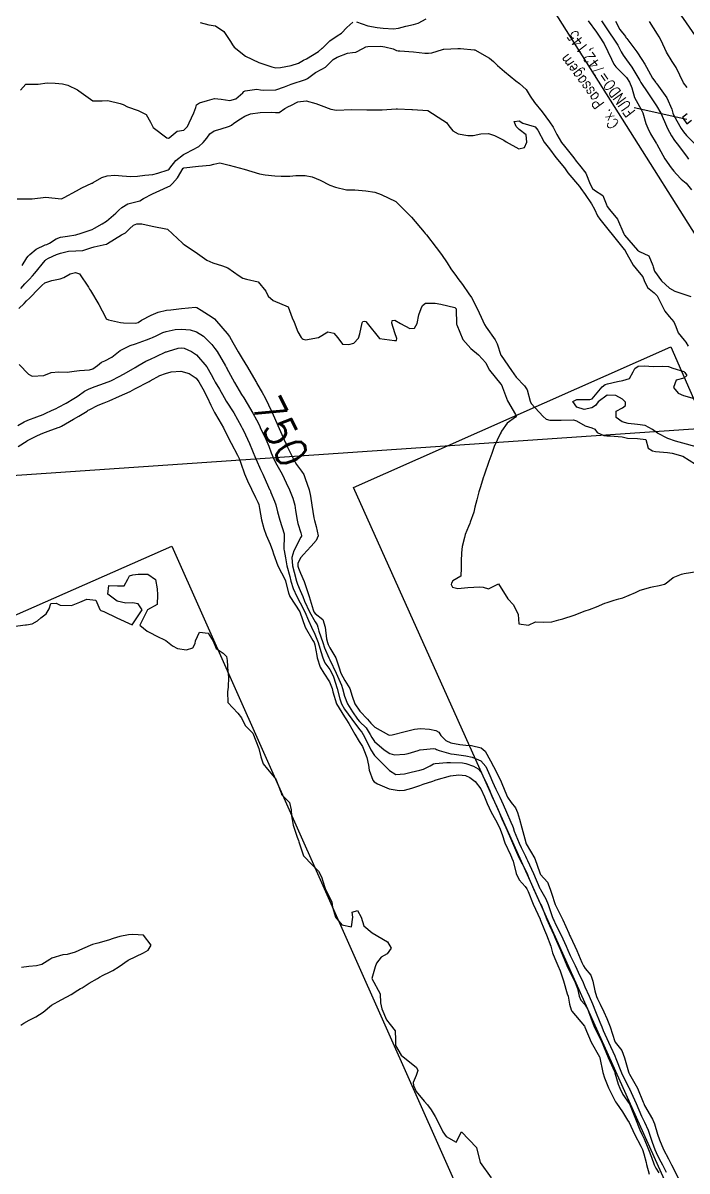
# Model space of a CAD drawing. Header units: metres. Extents: x 307586 to 320046, y 7427249 to 7434250.
# Drawn here: x 317760.3 to 317847.4, y 7431283.3 to 7431434 of the extents above; entities that cross this region are included whole.
import ezdxf
from ezdxf.enums import TextEntityAlignment as Align

# ---------------------------------------------------------------- set-up
doc = ezdxf.new("R2010")
doc.units = ezdxf.units.M
doc.header["$MEASUREMENT"] = 0
doc.linetypes.add('CONTINUO', pattern=[0])
for name, color, linetype in [('BUEIRO', 151, 'Continuous'), ('Cotas', 45, 'Continuous'), ('Curvas de Nivel 1m', 11, 'Continuous'), ('Curvas de Nivel 5m', 15, 'Continuous'), ('Divisa', 42, 'FENCELINE2'), ('Edificações', 30, 'Continuous'), ('Linha Férrea', 20, 'Continuous'), ('TEXTO', 45, 'Continuous')]:
    doc.layers.add(name, color=color, linetype=linetype)
doc.styles.add('ROMANS', font='romans', dxfattribs={"height": 0.2})
doc.styles.add('Style-STANDARD', font='STANDARD.shx')
doc.linetypes.add('FENCELINE2', pattern='A,0.25,-0.1,[132,ltypeshp.shx,S=0.1,R=0,X=-0.1,Y=0],-0.1,1', length=1.45)

msp = doc.modelspace()

# ---------------------------------------------------------------- linework, layer by layer
at = {"layer": 'BUEIRO', "linetype": 'CONTINUO'}
msp.add_polyline3d([(317847.44, 7431422.02, 742.87), (317846.81, 7431421.55, 742.88), (317847.4, 7431420.71, 742.86), (317848.03, 7431421.2, 742.89)], dxfattribs=at)
at = {"layer": 'Curvas de Nivel 1m', "flags": 128}
for points, elevation in [([(317836.18, 7431434.22), (317837.52, 7431432.28), (317837.57, 7431432.21), (317838.36, 7431431.04), (317838.79, 7431430.19), (317839.04, 7431429.73), (317839.49, 7431429.14), (317840.18, 7431428.17), (317841.22, 7431426.4), (317841.35, 7431426.16), (317841.45, 7431426), (317842.2, 7431424.91), (317842.7, 7431424.14), (317843.42, 7431423.09), (317844, 7431422.12), (317844.48, 7431421.03), (317844.85, 7431420.12), (317845.37, 7431419.14), (317845.79, 7431418.53), (317846.12, 7431418.1), (317847.34, 7431416.46), (317847.61, 7431416.08)], 744), ([(317838.02, 7431434.2), (317838.61, 7431433.12), (317839.34, 7431432.18), (317839.41, 7431432.07), (317839.52, 7431431.92), (317840.84, 7431430.17), (317841.49, 7431429.15), (317841.9, 7431428.57), (317842.12, 7431428.15), (317842.88, 7431426.72), (317843.33, 7431426.13), (317843.38, 7431426.06), (317843.45, 7431425.95), (317844.76, 7431424.12), (317845.42, 7431422.63), (317845.58, 7431422.11), (317845.7, 7431421.81), (317846.64, 7431420.09), (317846.94, 7431419.65), (317847.37, 7431419.18), (317848.48, 7431418.07)], 743), ([(317847.45, 7431425.48), (317846.94, 7431426.1), (317846.48, 7431427.09), (317846, 7431428.1), (317845.49, 7431428.9), (317844.71, 7431430.12), (317844.01, 7431431.64), (317843.77, 7431432.13), (317843.53, 7431432.51), (317842.5, 7431434.15)], 743), ([(317759.93, 7431425.14), (317760.63, 7431425.93), (317761.44, 7431425.92), (317762.26, 7431425.92), (317763.44, 7431426.08), (317764.47, 7431426.05), (317765.44, 7431425.95), (317766.17, 7431425.79), (317767.43, 7431425.17), (317767.6, 7431425.04), (317769.41, 7431423.76), (317770.67, 7431423.76), (317771.41, 7431423.79), (317773, 7431423.39), (317773.41, 7431423.25), (317774, 7431422.96), (317775.4, 7431422.46), (317776.42, 7431421.96), (317777, 7431420.93), (317777.37, 7431420.24), (317779.14, 7431418.9), (317779.35, 7431418.84), (317779.4, 7431418.86), (317779.45, 7431418.9), (317780.5, 7431419.76), (317781.37, 7431419.87), (317781.87, 7431420.38), (317782.09, 7431420.87), (317782.69, 7431422.16), (317782.93, 7431422.86), (317783.05, 7431423.22), (317783.41, 7431423.47), (317784.46, 7431423.8), (317785.42, 7431424.03), (317786.28, 7431423.96), (317787.42, 7431423.78), (317788.22, 7431423.99), (317789.12, 7431424.78), (317789.26, 7431424.96), (317789.44, 7431425.07), (317790.95, 7431425.26), (317791.44, 7431425.2), (317791.8, 7431425.12), (317793.44, 7431425.18), (317794.57, 7431425.59), (317795.45, 7431425.92), (317797.33, 7431426.56), (317797.45, 7431426.59), (317797.52, 7431426.61), (317797.61, 7431426.68), (317798.66, 7431427.47), (317799.47, 7431427.91), (317799.96, 7431428.17), (317800.45, 7431428.65), (317800.96, 7431429.17), (317801.49, 7431429.49), (317802.86, 7431429.98), (317803.5, 7431430.08), (317803.96, 7431430.14), (317804.87, 7431430.6), (317805.28, 7431430.81), (317805.51, 7431430.86), (317807.17, 7431430.91), (317807.51, 7431430.89), (317807.77, 7431430.83), (317808.83, 7431430.55), (317809.31, 7431430.36), (317809.5, 7431430.31), (317809.74, 7431430.3), (317811.5, 7431430.15), (317812.99, 7431429.99), (317813.5, 7431429.99), (317813.93, 7431430.06), (317815.31, 7431430.47), (317815.45, 7431430.52), (317815.5, 7431430.52), (317817.33, 7431430.62), (317817.5, 7431430.62), (317817.67, 7431430.61), (317819.5, 7431430.45), (317819.58, 7431430.42), (317821.49, 7431429.34), (317822.02, 7431428.92), (317822.54, 7431428.38), (317823.47, 7431427.57), (317824.97, 7431426.35), (317825.45, 7431426), (317826.31, 7431425.21), (317826.84, 7431424.33), (317827.42, 7431423.51), (317828.42, 7431422.31), (317829.39, 7431420.98), (317829.84, 7431420.3), (317830.35, 7431419.31), (317830.96, 7431418.28), (317831.36, 7431417.77), (317832.57, 7431416.26), (317832.89, 7431415.82), (317833.32, 7431415.29), (317834.12, 7431414.24), (317834.72, 7431412.8), (317835.01, 7431412.23), (317835.28, 7431412), (317836.39, 7431411.33), (317836.82, 7431410.21), (317836.93, 7431409.87), (317837.26, 7431409.48), (317838.3, 7431408.19), (317839.12, 7431406.27), (317839.17, 7431406.18), (317839.21, 7431406.12), (317840.94, 7431404.16), (317841.19, 7431403.97), (317842.43, 7431403.39), (317842.93, 7431402.13), (317842.97, 7431401.94), (317843.16, 7431401.37), (317844.09, 7431400.12), (317845.13, 7431399.16), (317845.8, 7431398.77), (317847.13, 7431398.34), (317847.91, 7431398.07)], 746), ([(317759.52, 7431410.88), (317761.26, 7431410.88), (317761.49, 7431410.88), (317763.26, 7431411.09), (317765.26, 7431410.88), (317765.42, 7431410.91), (317765.67, 7431411.06), (317767.27, 7431411.94), (317768, 7431412.31), (317769.28, 7431412.92), (317769.35, 7431412.95), (317769.46, 7431413.02), (317770.63, 7431413.67), (317771.3, 7431413.88), (317772.32, 7431413.97), (317773.3, 7431413.9), (317774.44, 7431413.82), (317775.3, 7431413.86), (317776.27, 7431413.97), (317777.3, 7431414.09), (317777.96, 7431414.26), (317779.31, 7431414.69), (317779.43, 7431414.78), (317779.52, 7431414.9), (317780.31, 7431415.91), (317781.33, 7431416.7), (317781.66, 7431416.88), (317783.34, 7431417.76), (317783.93, 7431418.26), (317784.39, 7431418.84), (317784.79, 7431419.4), (317785.37, 7431419.79), (317786.16, 7431420.03), (317787.38, 7431420.41), (317787.62, 7431420.56), (317787.94, 7431420.79), (317788.82, 7431421.36), (317789.39, 7431421.74), (317790.13, 7431422.04), (317791.4, 7431422.22), (317792.93, 7431422.27), (317793.4, 7431422.2), (317793.91, 7431422.22), (317794.64, 7431422.72), (317795.13, 7431422.99), (317795.41, 7431423.14), (317796.33, 7431423.61), (317797.42, 7431423.73), (317798.69, 7431423.39), (317799.41, 7431423.13), (317800.66, 7431422.65), (317801.4, 7431422.51), (317803.4, 7431422.61), (317805.4, 7431422.54), (317807.4, 7431422.56), (317809.25, 7431422.69), (317809.41, 7431422.7), (317811.3, 7431422.62), (317811.4, 7431422.62), (317813.4, 7431422.49), (317815.39, 7431421.18), (317815.83, 7431420.91), (317816.16, 7431420.46), (317816.7, 7431419.78), (317817.37, 7431419.41), (317818.63, 7431419.17), (317819.37, 7431419.19), (317820.37, 7431419.41), (317821.37, 7431419.46), (317822.17, 7431419.18), (317823.36, 7431418.56), (317823.68, 7431418.37), (317825.35, 7431417.43), (317826.08, 7431417.61), (317826.39, 7431418.33), (317826.29, 7431419.26), (317825.38, 7431419.97), (317825, 7431420.35), (317824.74, 7431421.01), (317825.39, 7431421.1), (317825.85, 7431420.8), (317827.38, 7431420.39), (317827.47, 7431420.32), (317827.82, 7431419.87), (317828.67, 7431418.31), (317829.35, 7431417.42), (317830.21, 7431416.29), (317831.32, 7431414.95), (317831.59, 7431414.55), (317831.78, 7431414.27), (317833.29, 7431412.5), (317833.49, 7431412.25), (317834.07, 7431411.44), (317834.87, 7431410.23), (317835.26, 7431409.52), (317835.68, 7431408.65), (317835.96, 7431408.22), (317837.22, 7431406.66), (317837.58, 7431406.2), (317839.19, 7431404.24), (317839.24, 7431404.18), (317839.31, 7431404.06), (317840.37, 7431402.17), (317841.15, 7431401.2), (317841.62, 7431400.62), (317841.79, 7431400.15), (317842.23, 7431399.24), (317843.13, 7431398.52), (317843.52, 7431398.13), (317843.96, 7431397.28), (317844.52, 7431396.12), (317845.09, 7431395.42), (317845.71, 7431394.73), (317845.96, 7431394.1), (317846.27, 7431393.29), (317847.06, 7431392.32), (317847.25, 7431392.08), (317847.56, 7431391.56)], 747), ([(317760.14, 7431402.14), (317760.79, 7431403.12), (317760.95, 7431403.34), (317761.17, 7431403.58), (317762.01, 7431404.28), (317763.19, 7431404.82), (317763.39, 7431404.89), (317763.75, 7431405.08), (317764.63, 7431405.64), (317765.2, 7431405.85), (317766.11, 7431405.97), (317767.2, 7431406.15), (317767.88, 7431406.36), (317769.21, 7431406.81), (317769.36, 7431406.87), (317769.65, 7431407.02), (317770.64, 7431407.58), (317771.22, 7431407.96), (317772.47, 7431408.98), (317772.85, 7431409.37), (317773.24, 7431409.76), (317774.01, 7431410.2), (317775.26, 7431410.52), (317775.58, 7431410.63), (317776.1, 7431410.94), (317777.27, 7431411.53), (317778.23, 7431411.96), (317779.28, 7431412.43), (317779.58, 7431412.6), (317779.9, 7431412.89), (317780.55, 7431413.64), (317781.28, 7431414.88), (317781.29, 7431414.9), (317781.31, 7431414.91), (317781.36, 7431414.93), (317783.32, 7431415.17), (317784.84, 7431415.31), (317785.32, 7431415.43), (317786.09, 7431415.59), (317787.32, 7431415.31), (317789.31, 7431414.78), (317791.3, 7431414.14), (317792.03, 7431414.03), (317793.3, 7431413.91), (317794.17, 7431413.85), (317795.3, 7431413.86), (317796.06, 7431413.94), (317797.3, 7431413.95), (317798.21, 7431413.76), (317799.29, 7431413.31), (317800.56, 7431412.65), (317801.28, 7431412.4), (317802.73, 7431412.07), (317803.28, 7431412.04), (317803.83, 7431412.05), (317805.28, 7431411.92), (317806.43, 7431411.73), (317807.27, 7431411.46), (317809.21, 7431410.54), (317809.26, 7431410.5), (317811.21, 7431408.52), (317811.24, 7431408.49), (317812.92, 7431406.49), (317813.06, 7431406.34), (317813.21, 7431406.17), (317814.5, 7431404.48), (317815.18, 7431403.57), (317815.95, 7431402.46), (317816.41, 7431401.7), (317817.15, 7431400.68), (317817.33, 7431400.44), (317817.95, 7431399.62), (317818.8, 7431398.42), (317819.12, 7431397.92), (317819.92, 7431396.41), (317820.62, 7431394.86), (317820.85, 7431394.4), (317821.07, 7431394.04), (317822.24, 7431392.38), (317822.52, 7431391.86), (317822.98, 7431390.37), (317822.99, 7431390.34), (317823.02, 7431390.3), (317824.4, 7431388.36), (317824.99, 7431387.48), (317826.07, 7431386.33), (317826.44, 7431385.8), (317826.82, 7431384.32), (317826.95, 7431384), (317828.52, 7431382.3), (317828.92, 7431381.95), (317829.4, 7431381.82), (317830.92, 7431381.81), (317832.53, 7431381.87), (317832.92, 7431381.76), (317834.06, 7431381.09), (317834.91, 7431380.81), (317835.32, 7431380.64), (317835.61, 7431380.22), (317836.5, 7431379.81), (317836.9, 7431379.76), (317837.33, 7431379.76), (317838.9, 7431379.62), (317839.59, 7431379.48), (317840.9, 7431379.41), (317842.02, 7431379.27), (317842.3, 7431378.14), (317842.88, 7431377.8), (317843.27, 7431377.73), (317844.88, 7431377.59), (317845.48, 7431377.5), (317846.87, 7431377.11), (317848.53, 7431376.06)], 748), ([(317759.96, 7431399.13), (317760.51, 7431399.73), (317761.13, 7431400.35), (317761.51, 7431400.75), (317761.8, 7431401.11), (317763.16, 7431402.78), (317763.32, 7431402.93), (317763.62, 7431403.09), (317764.67, 7431403.57), (317765.17, 7431403.75), (317766.23, 7431404), (317767.18, 7431404.06), (317768.1, 7431404.11), (317769.18, 7431404.45), (317769.61, 7431404.59), (317771.19, 7431404.91), (317771.26, 7431404.93), (317771.35, 7431405), (317773.2, 7431406.15), (317773.74, 7431406.43), (317774.26, 7431406.96), (317774.77, 7431407.4), (317775.22, 7431407.58), (317775.86, 7431407.58), (317777.22, 7431407.27), (317779.21, 7431406.9), (317781.19, 7431405.07), (317781.3, 7431404.98), (317781.44, 7431404.88), (317783.18, 7431403.7), (317784.39, 7431402.84), (317785.16, 7431402.47), (317786.45, 7431402.1), (317787.15, 7431401.8), (317788.65, 7431400.78), (317789.14, 7431400.45), (317789.59, 7431400.32), (317791.13, 7431399.97), (317792.16, 7431398.74), (317792.46, 7431398.1), (317793.1, 7431397.53), (317795.09, 7431396.71), (317795.61, 7431395.24), (317795.86, 7431394.7), (317796.33, 7431393.42), (317796.78, 7431392.68), (317796.9, 7431392.54), (317797.04, 7431392.45), (317797.35, 7431392.37), (317799.04, 7431392.66), (317800.27, 7431393.43), (317801.05, 7431393.26), (317801.6, 7431392.63), (317802.2, 7431391.79), (317803.03, 7431391.74), (317803.7, 7431391.94), (317804.28, 7431392.6), (317804.48, 7431393.16), (317804.79, 7431394.59), (317804.89, 7431394.78), (317805.08, 7431394.82), (317805.26, 7431394.77), (317805.44, 7431394.58), (317807.04, 7431392.56), (317809.04, 7431392.27), (317809.28, 7431392.3), (317809.32, 7431392.54), (317809.05, 7431393.27), (317808.66, 7431394.54), (317808.72, 7431394.9), (317809.08, 7431394.96), (317809.8, 7431394.53), (317811.06, 7431393.84), (317811.66, 7431393.91), (317811.99, 7431394.51), (317812.24, 7431395.66), (317812.52, 7431396.5), (317812.71, 7431396.88), (317813.1, 7431397.2), (317814.38, 7431397.2), (317815.1, 7431397.07), (317816.94, 7431396.6), (317817.09, 7431396.48), (317817.12, 7431396.44), (317817.14, 7431396.4), (317817.17, 7431394.44), (317817.19, 7431394.32), (317818.01, 7431392.43), (317819.03, 7431391.25), (317820.06, 7431390.41), (317821.01, 7431389.36), (317821.31, 7431388.7), (317821.49, 7431388.39), (317822.98, 7431386.57), (317823.1, 7431386.37), (317823.21, 7431386.13), (317823.87, 7431384.36), (317824.93, 7431382.57), (317824.99, 7431382.35), (317824.92, 7431382.23), (317823.83, 7431381.45), (317823.06, 7431380.37), (317823.01, 7431380.26), (317822.9, 7431380.04), (317822.13, 7431378.38), (317821.79, 7431377.47), (317821.42, 7431376.39), (317820.84, 7431374.73), (317820.74, 7431374.49), (317820.71, 7431374.4), (317820.26, 7431372.96), (317820.11, 7431372.41), (317819.84, 7431371.37), (317819.59, 7431370.41), (317819.42, 7431369.77), (317818.97, 7431368.42), (317818.92, 7431368.26), (317818.75, 7431367.88), (317818.32, 7431366.84), (317818.2, 7431366.43), (317817.9, 7431365.25), (317817.81, 7431364.43), (317817.79, 7431363.34), (317817.79, 7431362.43), (317817.74, 7431361.36), (317816.67, 7431360.73), (317816.5, 7431360.44), (317816.47, 7431360.25), (317816.66, 7431359.92), (317817.35, 7431359.74), (317818.66, 7431359.85), (317820.23, 7431359.97), (317820.66, 7431359.89), (317821.36, 7431359.68), (317822.66, 7431360.37), (317823.89, 7431358.36), (317824.63, 7431357.59), (317825.28, 7431356.34), (317825.35, 7431355.09), (317826.6, 7431354.92), (317827.55, 7431355.36), (317828.6, 7431355.33), (317829.67, 7431355.35), (317830.61, 7431355.61), (317831.11, 7431355.76), (317832.61, 7431356.25), (317834.05, 7431356.81), (317834.62, 7431357), (317835.54, 7431357.31), (317836.64, 7431357.8), (317836.92, 7431357.92), (317837.84, 7431358.19), (317838.47, 7431358.36), (317838.65, 7431358.41), (317838.98, 7431358.51), (317840.65, 7431359.21), (317841.29, 7431359.51), (317842.66, 7431359.93), (317842.83, 7431359.96), (317843.75, 7431360.12), (317844.48, 7431360.29), (317844.67, 7431360.42), (317845.61, 7431361.16), (317846.69, 7431361.63), (317847.04, 7431361.72), (317848.69, 7431361.98)], 749), ([(317759.77, 7431389.13), (317760.98, 7431387.86), (317761.46, 7431387.59), (317762.98, 7431387.68), (317763.98, 7431388.08), (317764.98, 7431388.17), (317766.06, 7431388.13), (317766.99, 7431388.25), (317767.66, 7431388.36), (317768.99, 7431388.45), (317769.43, 7431388.57), (317770.06, 7431389.01), (317770.58, 7431389.42), (317771, 7431389.62), (317771.92, 7431390.08), (317773.02, 7431390.97), (317774.35, 7431391.63), (317775.03, 7431391.86), (317776.47, 7431392.36), (317777.04, 7431392.58), (317777.28, 7431392.68), (317777.76, 7431392.91), (317778.62, 7431393.33), (317779.05, 7431393.48), (317780.22, 7431393.72), (317781.06, 7431393.79), (317782.22, 7431393.7), (317783.05, 7431393.44), (317783.96, 7431392.84), (317785.03, 7431391.78), (317785.46, 7431391.25), (317785.73, 7431390.82), (317786.86, 7431388.94), (317786.94, 7431388.8), (317786.96, 7431388.77), (317786.99, 7431388.71), (317788.01, 7431386.79), (317788.96, 7431385.21), (317789.23, 7431384.78), (317789.68, 7431384.03), (317790.43, 7431382.76), (317790.91, 7431381.89), (317791.29, 7431381.14), (317791.46, 7431380.75), (317791.99, 7431379.64), (317792.41, 7431378.74), (317792.54, 7431378.41), (317792.86, 7431377.53), (317793.2, 7431376.73), (317793.6, 7431375.97), (317794.27, 7431374.72), (317794.82, 7431373.62), (317795.26, 7431372.7), (317795.69, 7431371.6), (317795.93, 7431370.69), (317796.05, 7431369.97), (317796.23, 7431368.69), (317796.32, 7431368.25), (317796.74, 7431367.04), (317796.83, 7431366.68), (317796.81, 7431366.61), (317796.73, 7431366.49), (317795.81, 7431364.69), (317795.57, 7431363.82), (317795.63, 7431362.7), (317795.84, 7431361.86), (317796.17, 7431360.69), (317796.29, 7431360.32), (317796.65, 7431359.48), (317797, 7431358.68), (317797.23, 7431358.08), (317797.85, 7431356.67), (317798.6, 7431355.36), (317798.89, 7431354.95), (317798.98, 7431354.65), (317799.1, 7431354.14), (317799.61, 7431352.64), (317799.85, 7431351.94), (317800.41, 7431350.63), (317800.45, 7431350.54), (317800.54, 7431350.39), (317801.38, 7431348.62), (317802.05, 7431347.06), (317802.2, 7431346.61), (317802.48, 7431345.59), (317802.86, 7431344.61), (317803.5, 7431343.55), (317804.19, 7431342.59), (317804.44, 7431342.3), (317805.29, 7431341.43), (317805.85, 7431340.57), (317806.04, 7431340.18), (317806.41, 7431339.65), (317807.67, 7431338.55), (317808.4, 7431338.09), (317809.04, 7431337.89), (317810.39, 7431337.98), (317810.82, 7431338.08), (317812.13, 7431338.49), (317812.34, 7431338.56), (317812.4, 7431338.57), (317814.14, 7431338.74), (317814.41, 7431338.68), (317814.55, 7431338.61), (317814.89, 7431338.46), (317816.4, 7431338.05), (317816.85, 7431337.98), (317818.39, 7431337.76), (317819.2, 7431337.6), (317820.38, 7431337.12), (317821, 7431336.38), (317821.54, 7431335.2), (317821.89, 7431334.37), (317822.34, 7431333.41), (317822.84, 7431332.36), (317823.28, 7431331.4), (317823.72, 7431330.36), (317824.29, 7431329.07), (317824.52, 7431328.58), (317824.59, 7431328.35), (317824.74, 7431327.88), (317825.38, 7431326.33), (317825.65, 7431325.73), (317826.24, 7431324.59), (317826.37, 7431324.32), (317826.49, 7431324.05), (317827.26, 7431322.31), (317828.11, 7431320.37), (317828.14, 7431320.3), (317828.18, 7431320.23), (317828.89, 7431319.01), (317829.19, 7431318.28), (317829.74, 7431316.67), (317829.9, 7431316.27), (317829.97, 7431316.11), (317830.13, 7431315.78), (317830.9, 7431314.26), (317831.54, 7431312.81), (317831.77, 7431312.25), (317832.08, 7431311.59), (317832.73, 7431310.24), (317833.37, 7431308.91), (317833.69, 7431308.23), (317834.03, 7431307.44), (317834.56, 7431306.22), (317835, 7431305.21), (317835.41, 7431304.21), (317835.97, 7431302.81), (317836.23, 7431302.2), (317836.43, 7431301.72), (317837.1, 7431300.19), (317837.93, 7431298.39), (317837.99, 7431298.25), (317838.02, 7431298.18), (317838.07, 7431298.03), (317838.83, 7431296.17), (317839.15, 7431295.42), (317839.83, 7431294.15), (317839.85, 7431294.12), (317839.87, 7431294.08), (317840.76, 7431292.14), (317841.46, 7431290.5), (317841.62, 7431290.13), (317841.82, 7431289.68), (317842.32, 7431288.64), (317842.5, 7431288.12), (317842.85, 7431287.06), (317843.2, 7431286.11), (317843.36, 7431285.7), (317843.76, 7431284.9), (317844.22, 7431284.1), (317844.7, 7431283.13)], 751), ([(317759.58, 7431381.13), (317760.41, 7431381.62), (317760.91, 7431381.85), (317762.07, 7431382.25), (317762.92, 7431382.58), (317763.27, 7431382.73), (317764, 7431383.08), (317764.62, 7431383.38), (317764.93, 7431383.52), (317765.93, 7431384.06), (317766.95, 7431384.68), (317767.17, 7431384.82), (317767.49, 7431385.03), (317768.35, 7431385.64), (317768.96, 7431385.96), (317769.73, 7431386.25), (317770.97, 7431386.67), (317771.8, 7431386.99), (317772.98, 7431387.59), (317773.84, 7431388.1), (317774.99, 7431388.75), (317775.32, 7431388.95), (317776.37, 7431389.56), (317777.01, 7431389.85), (317777.74, 7431390.18), (317779.02, 7431390.78), (317779.11, 7431390.81), (317779.37, 7431390.9), (317780.63, 7431391.28), (317781.03, 7431391.34), (317781.43, 7431391.27), (317782.38, 7431390.86), (317783.02, 7431390.4), (317784.39, 7431388.84), (317784.98, 7431387.84), (317785.31, 7431387.15), (317785.49, 7431386.82), (317786.05, 7431385.9), (317786.66, 7431384.8), (317786.95, 7431384.32), (317787.92, 7431382.79), (317788.91, 7431381.05), (317789.04, 7431380.78), (317789.2, 7431380.48), (317789.99, 7431378.77), (317790.78, 7431376.83), (317790.81, 7431376.76), (317790.85, 7431376.67), (317791.46, 7431375.37), (317791.74, 7431374.75), (317792.5, 7431373.04), (317792.64, 7431372.73), (317792.69, 7431372.62), (317792.8, 7431372.35), (317793.27, 7431371.21), (317793.44, 7431370.72), (317793.69, 7431369.8), (317793.96, 7431368.72), (317794.53, 7431366.92), (317794.56, 7431366.71), (317794.52, 7431364.91), (317794.54, 7431364.71), (317794.7, 7431363.75), (317794.89, 7431362.71), (317795.27, 7431361.3), (317795.44, 7431360.7), (317795.71, 7431359.75), (317796.19, 7431358.69), (317796.63, 7431357.87), (317797.24, 7431356.67), (317797.75, 7431355.52), (317798.12, 7431354.66), (317798.58, 7431353.76), (317799.02, 7431352.65), (317799.35, 7431351.45), (317799.6, 7431350.64), (317799.89, 7431349.99), (317800.53, 7431349.09), (317800.8, 7431348.63), (317801, 7431348.15), (317801.5, 7431346.62), (317801.84, 7431345.26), (317802.05, 7431344.61), (317802.46, 7431343.91), (317803.41, 7431342.6), (317804.43, 7431341.24), (317804.72, 7431340.88), (317804.91, 7431340.58), (317805.43, 7431339.59), (317805.94, 7431338.57), (317806.39, 7431337.82), (317807.68, 7431336.55), (317808.37, 7431335.85), (317809.18, 7431335.34), (317810.36, 7431335.41), (317811.23, 7431335.64), (317812.37, 7431335.9), (317812.82, 7431336.03), (317813.7, 7431336.48), (317814.14, 7431336.71), (317814.38, 7431336.77), (317815.91, 7431336.92), (317816.38, 7431336.91), (317817.95, 7431336.85), (317818.38, 7431336.78), (317819.4, 7431336.4), (317820.03, 7431336.06), (317820.37, 7431335.66), (317821.01, 7431334.38), (317821.53, 7431333.19), (317821.86, 7431332.37), (317822.31, 7431331.37), (317822.76, 7431330.37), (317823.13, 7431329.52), (317823.66, 7431328.36), (317824.26, 7431326.97), (317824.52, 7431326.35), (317825.03, 7431325.12), (317825.4, 7431324.33), (317826.21, 7431322.76), (317826.42, 7431322.32), (317826.59, 7431321.92), (317827.29, 7431320.31), (317828.16, 7431318.41), (317828.2, 7431318.34), (317828.22, 7431318.3), (317828.26, 7431318.2), (317829.02, 7431316.29), (317829.35, 7431315.51), (317829.92, 7431314.27), (317830.11, 7431313.86), (317830.8, 7431312.26), (317831.33, 7431311), (317831.65, 7431310.25), (317832.05, 7431309.44), (317832.65, 7431308.24), (317833.05, 7431307.22), (317833.28, 7431306.24), (317833.49, 7431305.72), (317834, 7431305.12), (317834.36, 7431304.58), (317834.51, 7431304.21), (317834.79, 7431303.4), (317835.24, 7431302.21), (317835.95, 7431300.82), (317836.26, 7431300.2), (317836.48, 7431299.65), (317837.05, 7431298.19), (317837.9, 7431296.35), (317837.96, 7431296.18), (317838.39, 7431294.69), (317838.59, 7431294.17), (317839.01, 7431293.31), (317839.84, 7431292.15), (317839.85, 7431292.12), (317840.67, 7431290.14), (317841.24, 7431288.71), (317841.49, 7431288.13), (317841.79, 7431287.51), (317842.38, 7431286.12), (317842.74, 7431285.09), (317843.1, 7431284.11), (317843.31, 7431283.67), (317843.74, 7431283.03)], 752), ([(317848.63, 7431378.32), (317846.89, 7431378.82), (317845.89, 7431379.09), (317844.9, 7431379.44), (317843.53, 7431380.12), (317842.91, 7431380.6), (317841.92, 7431381.15), (317840.91, 7431381.24), (317839.71, 7431381.37), (317838.92, 7431381.61), (317838.12, 7431382.19), (317838.14, 7431382.99), (317838.94, 7431383.45), (317839.35, 7431383.77), (317839.33, 7431384.18), (317838.96, 7431384.6), (317838.08, 7431385.07), (317836.96, 7431385.1), (317835.77, 7431384.22), (317835.42, 7431383.75), (317834.94, 7431383.44), (317833.93, 7431383.25), (317832.94, 7431383.55), (317832.45, 7431384.26), (317832.96, 7431384.54), (317834.65, 7431384.54), (317834.96, 7431384.65), (317836.28, 7431386.21), (317836.67, 7431386.51), (317836.98, 7431386.59), (317838.28, 7431386.89), (317838.99, 7431387.02), (317839.86, 7431387.3), (317840.34, 7431388.17), (317840.56, 7431388.62), (317841.01, 7431388.9), (317841.81, 7431388.94), (317843.01, 7431388.88), (317844.2, 7431388.92), (317845.01, 7431388.89), (317845.55, 7431388.64), (317847, 7431388.22), (317847.15, 7431388.08), (317847.38, 7431387.69), (317846.99, 7431387.36), (317846, 7431387.08), (317845.66, 7431386.1), (317846.27, 7431385.39), (317846.96, 7431385.08), (317848.34, 7431384.69)], 748), ([(317759.64, 7431378.36), (317760.83, 7431379.12), (317760.86, 7431379.14), (317760.87, 7431379.15), (317762.17, 7431379.81), (317762.89, 7431380.12), (317763.59, 7431380.39), (317764.9, 7431380.86), (317765.05, 7431380.92), (317765.34, 7431381.06), (317766.91, 7431381.94), (317767.61, 7431382.34), (317768.67, 7431383.02), (317768.82, 7431383.12), (317768.93, 7431383.18), (317770.15, 7431383.79), (317770.94, 7431384.12), (317771.56, 7431384.37), (317772.95, 7431384.97), (317774.31, 7431385.61), (317774.96, 7431385.95), (317776.82, 7431386.92), (317776.97, 7431387.01), (317778.22, 7431387.67), (317778.98, 7431387.97), (317779.73, 7431388.15), (317780.99, 7431388.24), (317782.07, 7431387.95), (317782.98, 7431387.33), (317783.36, 7431386.85), (317783.89, 7431385.92), (317784.44, 7431384.84), (317784.94, 7431383.78), (317785.42, 7431382.82), (317785.97, 7431381.87), (317786.56, 7431380.81), (317786.89, 7431380.17), (317787.59, 7431378.79), (317788.4, 7431377.25), (317788.62, 7431376.78), (317788.85, 7431376.18), (317789.34, 7431374.77), (317789.72, 7431373.87), (317790.24, 7431372.77), (317790.79, 7431371.67), (317791.09, 7431371.06), (317791.2, 7431370.75), (317791.3, 7431370.23), (317791.59, 7431368.74), (317791.88, 7431367.6), (317792.19, 7431366.74), (317792.72, 7431365.55), (317793.03, 7431364.73), (317793.16, 7431364.28), (317793.7, 7431362.72), (317794.66, 7431360.87), (317794.71, 7431360.76), (317794.73, 7431360.71), (317795.1, 7431359.15), (317795.3, 7431358.7), (317796.61, 7431356.68), (317797.3, 7431354.67), (317798.31, 7431352.92), (317798.47, 7431352.66), (317798.56, 7431352.33), (317798.82, 7431350.93), (317798.88, 7431350.65), (317799.27, 7431349.39), (317799.73, 7431348.64), (317800.51, 7431347.48), (317800.84, 7431346.63), (317800.95, 7431346.16), (317801.42, 7431344.62), (317802.45, 7431342.89), (317802.65, 7431342.61), (317803.03, 7431342.01), (317803.8, 7431340.6), (317804.41, 7431339.66), (317804.82, 7431339), (317805.02, 7431338.58), (317805.4, 7431337.56), (317805.6, 7431336.57), (317805.7, 7431335.9), (317806.2, 7431334.56), (317806.35, 7431334.38), (317806.78, 7431334.12), (317808.34, 7431333.45), (317809.63, 7431333.23), (317810.33, 7431333.29), (317811.31, 7431333.53), (317812.34, 7431333.9), (317812.78, 7431334.05), (317814.06, 7431334.47), (317814.28, 7431334.55), (317814.35, 7431334.57), (317814.51, 7431334.63), (317816.36, 7431335.16), (317817.49, 7431335.3), (317818.36, 7431335.2), (317818.9, 7431334.95), (317819.61, 7431334.4), (317820.34, 7431333.45), (317820.82, 7431332.38), (317821.19, 7431331.51), (317821.73, 7431330.38), (317822.29, 7431329.39), (317822.83, 7431328.36), (317823.17, 7431327.47), (317823.53, 7431326.36), (317824.24, 7431324.8), (317824.38, 7431324.49), (317824.44, 7431324.35), (317824.61, 7431323.96), (317825.01, 7431322.34), (317825.37, 7431321.51), (317826.19, 7431320.64), (317826.39, 7431320.32), (317826.55, 7431319.95), (317827.24, 7431318.31), (317828.13, 7431316.32), (317828.14, 7431316.3), (317828.72, 7431314.89), (317828.98, 7431314.29), (317829.56, 7431312.81), (317829.68, 7431312.28), (317829.75, 7431311.94), (317830.07, 7431311.16), (317830.45, 7431310.27), (317830.75, 7431309.57), (317831.2, 7431308.26), (317831.71, 7431306.56), (317831.8, 7431306.25), (317832, 7431305.2), (317832.2, 7431304.45), (317832.3, 7431304.25), (317833.96, 7431302.28), (317833.99, 7431302.22), (317834.01, 7431302.17), (317834.85, 7431300.21), (317835.92, 7431298.29), (317835.97, 7431298.2), (317835.99, 7431298.13), (317836.38, 7431296.2), (317836.58, 7431295.5), (317837.11, 7431294.19), (317837.86, 7431292.73), (317838.04, 7431292.36), (317838.15, 7431292.18), (317838.96, 7431291.04), (317839.49, 7431290.16), (317839.63, 7431289.96), (317839.82, 7431289.64), (317840.52, 7431288.14), (317841.38, 7431286.53), (317841.59, 7431286.13), (317841.77, 7431285.55), (317842.04, 7431284.41), (317842.1, 7431284.12), (317842.47, 7431282.85)], 753), ([(317758.95, 7431354.77), (317760.59, 7431354.95), (317760.74, 7431354.96), (317761.46, 7431355.1), (317762.19, 7431355.5), (317762.6, 7431355.87), (317763.29, 7431356.4), (317763.72, 7431357.08), (317763.92, 7431357.78), (317764.62, 7431357.79), (317765.13, 7431357.57), (317766.62, 7431357.52), (317767.71, 7431357.94), (317768.63, 7431358.32), (317769.84, 7431358.22), (317770.35, 7431356.99), (317770.48, 7431356.86), (317770.61, 7431356.82), (317770.88, 7431356.72), (317772.6, 7431355.88), (317774.59, 7431354.95), (317775.91, 7431356.93), (317775.39, 7431357.71), (317774.62, 7431357.87), (317773.77, 7431357.81), (317772.62, 7431358.06), (317771.41, 7431358.98), (317771.52, 7431360.11), (317772.65, 7431360.1), (317773.54, 7431360.07), (317774.04, 7431360.96), (317774.24, 7431361.39), (317774.67, 7431361.51), (317775.36, 7431361.63), (317776.67, 7431361.62), (317777.64, 7431360.91), (317777.86, 7431359.69), (317777.93, 7431358.91), (317777.88, 7431357.64), (317776.61, 7431356.92), (317775.59, 7431354.94), (317776.58, 7431354.14), (317778.16, 7431353.31), (317778.57, 7431353.11), (317779.01, 7431352.89), (317779.87, 7431352.19), (317780.55, 7431351.87), (317781.72, 7431351.69), (317782.55, 7431351.97), (317782.87, 7431352.53), (317782.92, 7431352.85), (317783.43, 7431353.99), (317784.58, 7431353.87), (317785.22, 7431352.82), (317785.61, 7431351.87), (317786.55, 7431351.23), (317786.99, 7431350.8), (317787.05, 7431350.28), (317787.16, 7431348.79), (317787.22, 7431348.08), (317787.2, 7431346.79), (317787.12, 7431346.16), (317787.16, 7431344.79), (317788.45, 7431343.39), (317788.95, 7431342.77), (317789.42, 7431341.76), (317790.42, 7431340.75), (317791.23, 7431338.74), (317791.49, 7431337.63), (317791.78, 7431336.74), (317792.37, 7431336.04), (317793.43, 7431334.72), (317794.13, 7431332.91), (317794.2, 7431332.71), (317794.32, 7431332.56), (317795.26, 7431331.64), (317795.46, 7431330.69), (317795.49, 7431329.88), (317795.71, 7431328.69), (317796.26, 7431327.12), (317796.43, 7431326.68), (317796.46, 7431326.47), (317797.07, 7431324.67), (317798.21, 7431323.46), (317799.04, 7431322.65), (317799.45, 7431321.9), (317799.83, 7431320.64), (317799.91, 7431320.36), (317800.17, 7431319.78), (317800.82, 7431318.62), (317800.87, 7431317.9), (317801.27, 7431316.62), (317802.12, 7431315.59), (317803.37, 7431315.35), (317803.55, 7431316.6), (317803.48, 7431317.26), (317804.15, 7431317.48), (317804.65, 7431316.58), (317805, 7431315.45), (317806.11, 7431314.56), (317808.1, 7431313.37), (317808.59, 7431312.53), (317808.08, 7431311.79), (317807.29, 7431311.33), (317806.68, 7431310.55), (317806.51, 7431310.1), (317806.04, 7431308.56), (317807.15, 7431306.55), (317807.21, 7431305.34), (317807.35, 7431304.55), (317807.97, 7431303.11), (317808.46, 7431302.53), (317809.11, 7431301.68), (317809.16, 7431300.52), (317809.16, 7431299.75), (317809.92, 7431298.51), (317811.9, 7431296.85), (317812.09, 7431296.49), (317811.89, 7431295.82), (317811.47, 7431294.9), (317811.51, 7431294.49), (317811.86, 7431293.7), (317812.92, 7431292.47), (317813.35, 7431291.98), (317813.83, 7431291.3), (317814.36, 7431290.45), (317814.98, 7431289.28), (317815.39, 7431288.44), (317815.79, 7431287.8), (317817.12, 7431287.09), (317817.8, 7431288.42), (317819.77, 7431286.39), (317820.25, 7431284.39), (317821.72, 7431282.37)], 754), ([(317759.96, 7431302.44), (317760.36, 7431302.71), (317761.08, 7431303.1), (317761.68, 7431303.38), (317761.97, 7431303.54), (317762.91, 7431304.15), (317763.99, 7431305.06), (317765.29, 7431305.76), (317766, 7431306.14), (317766.59, 7431306.45), (317767.47, 7431307.03), (317767.81, 7431307.22), (317768.02, 7431307.34), (317768.97, 7431307.96), (317770.03, 7431308.57), (317770.3, 7431308.72), (317770.79, 7431308.98), (317771.62, 7431309.4), (317772.04, 7431309.61), (317772.89, 7431310.11), (317774.06, 7431310.94), (317776.07, 7431311.92), (317776.71, 7431312.28), (317777.08, 7431312.91), (317776.1, 7431314.26), (317774.7, 7431314.34), (317774.1, 7431314.28), (317772.98, 7431314.08), (317772.1, 7431313.78), (317771.5, 7431313.57), (317770.09, 7431313.18), (317769.93, 7431313.15), (317769.4, 7431313), (317768.08, 7431312.46), (317767.11, 7431312), (317766.07, 7431311.72), (317765.48, 7431311.64), (317764.06, 7431311.23), (317763.78, 7431311.06), (317762.73, 7431310.4), (317762.05, 7431310.22), (317761.04, 7431310.11), (317760.05, 7431310)], 754)]:
    msp.add_lwpolyline(points, dxfattribs=dict(at, elevation=elevation))
at = {"layer": 'Curvas de Nivel 5m', "flags": 128}
for points, elevation in [([(317783.54, 7431434.03), (317784.67, 7431433.71), (317785.53, 7431433.59), (317786.61, 7431432.82), (317787.51, 7431431.53), (317787.77, 7431431.07), (317787.98, 7431430.8), (317789.49, 7431429.61), (317791.22, 7431428.76), (317791.47, 7431428.68), (317792.91, 7431428.18), (317793.47, 7431428.06), (317794.08, 7431428.11), (317795.47, 7431428.37), (317796.44, 7431428.7), (317797.1, 7431429.07), (317797.48, 7431429.23), (317799.05, 7431430.22), (317799.5, 7431430.6), (317799.53, 7431430.63), (317799.57, 7431430.66), (317800.56, 7431431.61), (317801.52, 7431432.25), (317802.05, 7431432.63), (317802.79, 7431433.36), (317803.54, 7431434.07)], 745), ([(317804.06, 7431434.09), (317805.54, 7431433.57), (317806.76, 7431433.35), (317807.53, 7431433.29), (317808.9, 7431433.18), (317809.53, 7431433.27), (317810.52, 7431433.55), (317811.54, 7431433.75), (317812.14, 7431433.92), (317813.2, 7431434.5)], 745), ([(317834.44, 7431434.24), (317835.53, 7431432.75), (317835.9, 7431432.23), (317836.53, 7431431.2), (317837.02, 7431430.21), (317837.49, 7431429.22), (317837.82, 7431428.54), (317838.06, 7431428.2), (317839.46, 7431426.78), (317839.87, 7431426.18), (317840.18, 7431425.44), (317840.53, 7431424.17), (317841.41, 7431422.58), (317841.61, 7431422.16), (317842.01, 7431420.77), (317842.26, 7431420.15), (317842.63, 7431419.39), (317843.36, 7431418.2), (317843.41, 7431418.13), (317843.45, 7431418.04), (317844.53, 7431416.12), (317845.32, 7431414.95), (317845.7, 7431414.49), (317846.06, 7431414.1), (317846.67, 7431413.46), (317847.3, 7431412.93), (317848.01, 7431412.07)], 745), ([(317759.73, 7431396.49), (317760.43, 7431397.13), (317760.74, 7431397.48), (317761.1, 7431397.84), (317762.35, 7431399.1), (317762.72, 7431399.5), (317763.12, 7431399.85), (317764.07, 7431400.14), (317765.13, 7431400.39), (317765.64, 7431400.55), (317766.47, 7431401.05), (317767.14, 7431401.22), (317767.7, 7431401.03), (317768.87, 7431399.27), (317769, 7431399.02), (317769.11, 7431398.84), (317770.21, 7431397.01), (317771.08, 7431395.33), (317771.2, 7431395.12), (317771.48, 7431394.99), (317773.07, 7431394.65), (317773.44, 7431394.6), (317775.07, 7431394.55), (317775.36, 7431394.65), (317775.82, 7431394.94), (317777.08, 7431395.63), (317778, 7431396), (317779.09, 7431396.25), (317779.65, 7431396.33), (317781.09, 7431396.5), (317782.9, 7431396.67), (317783.09, 7431396.63), (317783.65, 7431396.28), (317785.08, 7431395.36), (317785.38, 7431395.13), (317785.68, 7431394.82), (317787.05, 7431393.21), (317787.35, 7431392.8), (317787.79, 7431392.04), (317788.5, 7431390.79), (317789.01, 7431389.92), (317789.72, 7431388.77), (317790.81, 7431386.92), (317790.91, 7431386.76), (317790.97, 7431386.66), (317791.67, 7431385.46), (317792.04, 7431384.74), (317792.93, 7431382.94), (317793.03, 7431382.73), (317793.12, 7431382.53), (317793.89, 7431380.72), (317794.73, 7431378.86), (317794.8, 7431378.71), (317794.87, 7431378.56), (317795.48, 7431377.32), (317795.77, 7431376.7), (317796.17, 7431376.01), (317796.84, 7431375.12), (317797.12, 7431374.68), (317797.32, 7431374.18), (317797.81, 7431372.67), (317797.99, 7431371.87), (317798.18, 7431370.67), (317798.44, 7431368.99), (317798.51, 7431368.66), (317798.75, 7431367.89), (317798.99, 7431366.66), (317798.73, 7431366.03), (317798.1, 7431365.29), (317797.54, 7431364.67), (317797.14, 7431364.25), (317796.7, 7431363.77), (317796.36, 7431363.02), (317796.36, 7431362.68), (317796.42, 7431362.42), (317796.67, 7431361.74), (317797.17, 7431360.67), (317797.44, 7431359.88), (317797.83, 7431358.67), (317798.33, 7431356.95), (317798.44, 7431356.66), (317798.61, 7431356.45), (317799.63, 7431355.67), (317799.94, 7431354.64), (317800.1, 7431353.11), (317800.23, 7431352.64), (317800.31, 7431352.39), (317800.56, 7431351.93), (317801.34, 7431350.62), (317801.7, 7431349.45), (317801.99, 7431348.62), (317802.51, 7431347.66), (317803.15, 7431346.6), (317803.48, 7431345.61), (317803.84, 7431344.6), (317804.46, 7431343.64), (317805.48, 7431342.57), (317805.94, 7431342.07), (317806.43, 7431341.55), (317808.25, 7431340.54), (317808.42, 7431340.5), (317808.73, 7431340.54), (317810.43, 7431340.97), (317811.65, 7431341.28), (317812.43, 7431341.38), (317813.62, 7431341.29), (317814.43, 7431341.11), (317814.83, 7431340.87), (317815.12, 7431340.46), (317815.75, 7431339.79), (317816.41, 7431339.47), (317817.59, 7431339.25), (317818.41, 7431339.18), (317819.14, 7431339.14), (317820.41, 7431338.83), (317820.91, 7431338.38), (317821.63, 7431337.13), (317822.04, 7431336.37), (317822.37, 7431335.74), (317823.01, 7431334.36), (317823.51, 7431333.18), (317823.87, 7431332.35), (317824.32, 7431331.65), (317824.93, 7431330.96), (317825.18, 7431330.34), (317825.44, 7431329.48), (317825.74, 7431328.33), (317826.25, 7431326.38), (317826.27, 7431326.32), (317826.33, 7431326.24), (317827.45, 7431324.31), (317828.11, 7431322.4), (317828.14, 7431322.3), (317828.2, 7431322.21), (317829.12, 7431321.21), (317829.47, 7431320.28), (317829.64, 7431319.74), (317830.13, 7431318.27), (317830.16, 7431318.18), (317831.11, 7431316.26), (317831.89, 7431314.48), (317831.99, 7431314.25), (317832.11, 7431314), (317832.96, 7431312.24), (317833.63, 7431310.67), (317833.83, 7431310.23), (317834.06, 7431309.88), (317834.81, 7431308.97), (317835.06, 7431308.21), (317835.3, 7431306.94), (317835.56, 7431306.21), (317835.69, 7431305.88), (317836, 7431305.18), (317836.5, 7431304.19), (317836.9, 7431303.28), (317837.32, 7431302.19), (317837.94, 7431300.3), (317838.01, 7431300.18), (317838.88, 7431299.12), (317839.23, 7431298.16), (317839.76, 7431296.29), (317839.8, 7431296.15), (317839.83, 7431296.09), (317839.89, 7431295.98), (317840.92, 7431294.14), (317841.66, 7431292.33), (317841.74, 7431292.13), (317841.85, 7431291.9), (317842.88, 7431290.11), (317843.17, 7431289.46), (317843.56, 7431288.1), (317843.79, 7431287.38), (317844.35, 7431286.09), (317844.97, 7431284.88), (317845.4, 7431284.08), (317845.75, 7431283.42), (317846.37, 7431282.07)], 750)]:
    msp.add_lwpolyline(points, dxfattribs=dict(at, elevation=elevation))
at = {"layer": 'Divisa'}
msp.add_lwpolyline([(317949.97, 7431101.59), (317946.28, 7431119.46), (317943.07, 7431141.33), (317943.57, 7431149.24), (317944.48, 7431165.77), (317945.02, 7431171.61), (317942.2, 7431180.64), (317937.6, 7431190.08), (317931.53, 7431203.1), (317926.22, 7431224.55), (317918.16, 7431254.88), (317905.71, 7431296.28), (317902.37, 7431307.15), (317885.11, 7431345.07), (317877.83, 7431359.73), (317858.59, 7431390.23), (317830.03, 7431435.45), (317821.23, 7431446.07), (317803.22, 7431471.14), (317768.79, 7431519.07), (317747.07, 7431548.14)], dxfattribs=at)
at = {"layer": 'Edificações'}
for points in [[(317867.86, 7431230.01), (317803.66, 7431372.99), (317845.28, 7431391.46), (317908.08, 7431248.26)], [(317703.12, 7431331.52), (317779.79, 7431365.3), (317843.34, 7431222.56), (317766.83, 7431188.95), (317703.9, 7431328.35)]]:
    msp.add_lwpolyline(points, close=True, dxfattribs=at)
at = {"layer": 'Linha Férrea'}
msp.add_lwpolyline([(317755.92, 7431559.85), (317783.21, 7431522.64), (317806.91, 7431490.43), (317829.41, 7431459.75), (317846.23, 7431435.57, -0.037018), (317888.92, 7431363.32, -0.021613), (317908.42, 7431319.24, -0.015152), (317920.3, 7431285.97, -0.012509), (317931.55, 7431247.94), (317934.76, 7431235.4), (317945.34, 7431187.36), (317954.28, 7431142.87), (317965.17, 7431090.38)], format="xyb", dxfattribs=at)
at = {"layer": 'TEXTO'}
for p, q in [((317840.48, 7431422.88), (317847.41, 7431421.33)), ((317873.98, 7431382.39), (317706.07, 7431370.91))]:
    msp.add_line(p, q, dxfattribs=at)

# ---------------------------------------------------------------- texts
at = {"layer": 'Cotas', "style": 'Style-STANDARD'}
msp.add_text('750', height=4, rotation=296.6542, dxfattribs=at).set_placement((317794.04, 7431380.38, 750), align=Align.MIDDLE_CENTER)
at = {"layer": 'TEXTO', "style": 'ROMANS', "width": 0.8}
for s, p in [('FUNDO=742,145', (317840.71, 7431422.34)), ('Cx. Passagem', (317838.59, 7431420.76))]:
    msp.add_text(s, height=1.5, rotation=126.3637, dxfattribs=at).set_placement(p)

doc.saveas('drawing.dxf')
